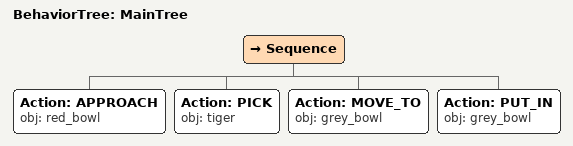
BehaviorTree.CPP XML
<root main_tree_to_execute="MainTree">
  <BehaviorTree ID="MainTree">
    <Sequence>
      <!-- Approach red_bowl -->
      <Action ID="APPROACH" obj="red_bowl" />
      <!-- Pick tiger -->
      <Action ID="PICK" obj="tiger" />
      <!-- Move to grey_bowl -->
      <Action ID="MOVE_TO" obj="grey_bowl" />
      <!-- Put in grey_bowl -->
      <Action ID="PUT_IN" obj="grey_bowl" />
    </Sequence>
  </BehaviorTree>
</root>
